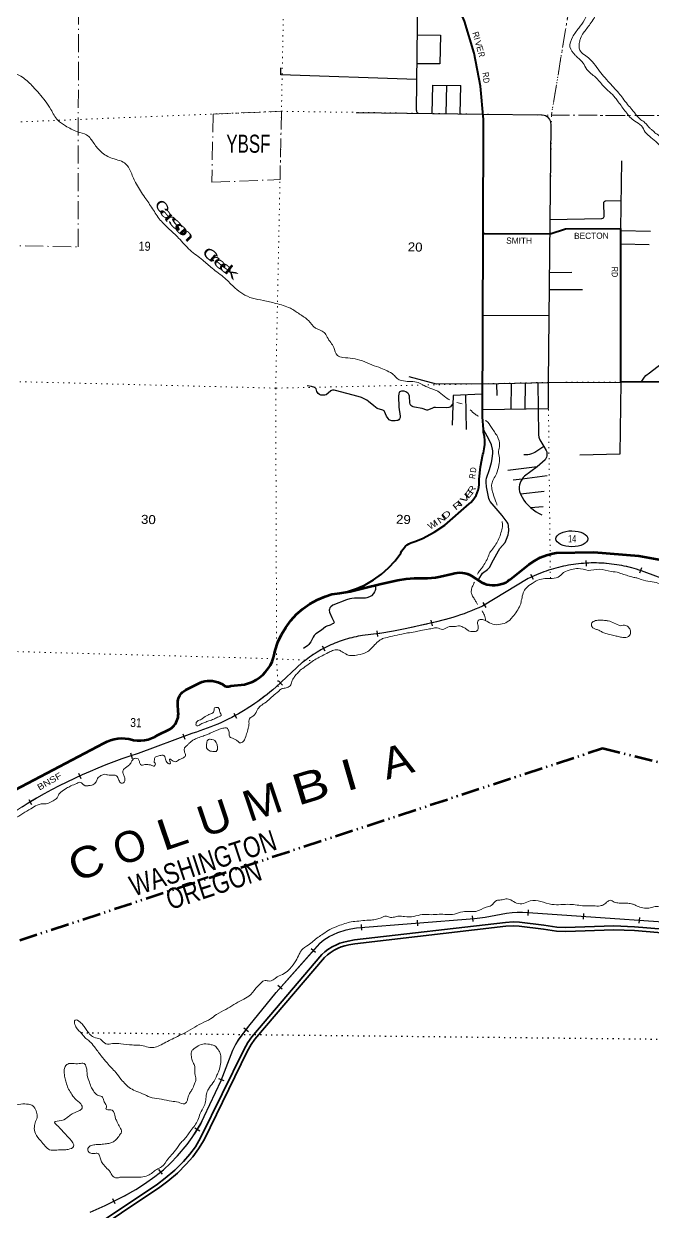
# Model space of a CAD drawing. Header units: feet. Extents: x -256679 to 5, y -731788 to -547785.
# Drawn here: x -218432 to -206259, y -664317 to -641305 of the extents above; entities that cross this region are included whole.
import ezdxf
from ezdxf.enums import TextEntityAlignment as Align

# ---------------------------------------------------------------- set-up
doc = ezdxf.new("R2010")
doc.units = ezdxf.units.FT
doc.header["$LTSCALE"] = 70
for name, pattern in [('DASH_DOUBLE_DOT', [9.2, 5, -1.2, 0.3, -1.2, 0.3, -1.2]), ('DOT_DASHED', [7.7, 5, -1.2, 0.3, -1.2]), ('DOTTED', [1.5, 0.3, -1.2])]:
    doc.linetypes.add(name, pattern=pattern)
for name, color, linetype, lineweight in [('10', 7, 'DASH_DOUBLE_DOT', 70), ('17', 7, 'Continuous', 25), ('18', 7, 'Continuous', 35), ('23', 7, 'Continuous', 70), ('26', 7, 'Continuous', 40), ('29', 7, 'Continuous', 25), ('34', 7, 'Continuous', 25), ('39', 7, 'Continuous', 13), ('44', 7, 'DOT_DASHED', 13), ('6', 7, 'DOTTED', 25), ('7', 7, 'DOTTED', 13)]:
    doc.layers.add(name, color=color, linetype=linetype, lineweight=lineweight)
doc.layers.add('27', color=7, linetype='Continuous')
doc.layers.add('41', color=7, linetype='Continuous')

msp = doc.modelspace()

# ---------------------------------------------------------------- linework, layer by layer
at = {"layer": '10'}
msp.add_lwpolyline([(-223936.63, -662299.07), (-221569.05, -660071.51), (-207224.35, -655345.29), (-191917.8, -659112.25)], dxfattribs=at)
at = {"layer": '17'}
msp.add_ellipse((-207813.96, -651286.27), major_axis=(-309.24, 1), ratio=0.500121, dxfattribs=at)
at = {"layer": '18'}
for points in [[(-218823.94, -665786.49), (-215841.76, -663791.07), (-215691.28, -663675.57), (-215506.02, -663522.53), (-215337.99, -663352.27), (-215215.2, -663212.17), (-215107.49, -663065.6), (-215006.24, -662895.33), (-214171.84, -661186.42), (-214090.7, -661043.88), (-214016.99, -660937.67), (-212659.59, -659344.27), (-212597.83, -659289.43), (-212541.82, -659246.32), (-212459.96, -659192.44), (-212375.95, -659151.49), (-212307.01, -659123.47), (-212233.77, -659099.76), (-212149.76, -659080.36), (-212027.87, -659060.14), (-209099.17, -658719.19), (-208952.9, -658709.64), (-208829.93, -658714.37), (-208357.43, -658773.21), (-208108.45, -658813.1), (-207936.11, -658817.41), (-207005.49, -658787.24), (-206600.5, -658804.48), (-204857.2, -658947.38)], [(-218783.88, -665849.93), (-215798.03, -663852.05), (-215644.55, -663734.25), (-215455.32, -663577.92), (-215283.05, -663403.37), (-215156.67, -663259.18), (-215044.89, -663107.07), (-214940.2, -662931.01), (-214105.49, -661221.46), (-214027.18, -661083.89), (-213957.49, -660983.48), (-212605.89, -659396.88), (-212550, -659347.26), (-212498.27, -659307.44), (-212422.76, -659257.74), (-212345.36, -659220.02), (-212281.31, -659193.98), (-212213.75, -659172.11), (-212135.17, -659153.96), (-212017.39, -659134.43), (-209092.39, -658793.91), (-208951.9, -658784.73), (-208836.02, -658789.19), (-208368, -658847.47), (-208115.35, -658887.95), (-207935.83, -658892.44), (-207005.87, -658862.29), (-206605.16, -658879.35), (-204866.6, -659021.86)]]:
    msp.add_lwpolyline(points, dxfattribs=at)
at = {"layer": '23'}
msp.add_line((-212463.49, -652359.42), (-212312.24, -652338.11), dxfattribs=at)
for points in [[(-211854.78, -652244.28), (-211511.55, -652156.32), (-211184.85, -652087.56), (-211027.43, -652060.32), (-210868.02, -652049.68), (-210768.92, -652051.49), (-210613.56, -652050.32), (-210459.18, -652032.92), (-210360.95, -652013.18), (-210131.02, -651963.68), (-210083.25, -651951.06), (-210034.41, -651943.51), (-209985.06, -651941.11), (-209935.73, -651943.88), (-209886.95, -651951.78), (-209839.27, -651964.75), (-209793.21, -651982.63), (-209757.33, -652000.63), (-209562.74, -652130.71), (-209513.71, -652152.38), (-209462.68, -652168.82), (-209410.22, -652179.82), (-209356.89, -652185.29), (-209303.28, -652185.15), (-209249.99, -652179.41), (-209197.58, -652168.12), (-209146.64, -652151.42), (-209097.72, -652129.49), (-209051.37, -652102.57), (-209008.08, -652070.94), (-209006.18, -652069.39), (-208648.6, -651782.03), (-208541.39, -651710.45), (-208427.28, -651650.47), (-208307.53, -651602.75), (-208183.45, -651567.8), (-208116.81, -651554.67), (-207393.04, -651545.62), (-206519.33, -651617.18), (-206020.53, -651705.7)], [(-214531.17, -654138.74), (-214516.86, -654143.45), (-214502.14, -654146.65), (-214487.16, -654148.29), (-214472.1, -654148.35), (-214457.11, -654146.84), (-214442.36, -654143.77), (-214428.01, -654139.18), (-214421.79, -654136.65), (-214154.34, -654106.3), (-214077.29, -654084.5), (-214002.94, -654054.77), (-213932.11, -654017.42), (-213865.57, -653972.88), (-213804.05, -653921.63), (-213748.22, -653864.23), (-213698.7, -653801.3), (-213656.03, -653733.55), (-213620.67, -653661.7), (-213593.02, -653586.56), (-213573.38, -653508.93), (-213563.75, -653447.19), (-213510.84, -653291.69), (-213441.97, -653142.57), (-213357.89, -653001.47), (-213259.52, -652869.93), (-213147.94, -652749.39), (-213024.37, -652641.18), (-212890.17, -652546.48), (-212746.8, -652466.32), (-212595.84, -652401.59), (-212463.49, -652359.42)], [(-212312.24, -652338.11), (-212109.29, -652309.51), (-211854.78, -652244.28)], [(-218970.12, -656344.27), (-216881.53, -655247.11), (-216818.15, -655213.67), (-216751.62, -655187.03), (-216682.66, -655167.5), (-216612.05, -655155.28), (-216540.54, -655150.52), (-216468.93, -655153.25), (-216398, -655163.45), (-216328.52, -655181.01), (-216308.59, -655187.51), (-216237.57, -655195.17), (-216166.13, -655195.36), (-216095.07, -655188.09), (-216025.15, -655173.42), (-215957.16, -655151.53), (-215891.82, -655122.65), (-215838.83, -655092.8), (-215602.83, -654973.24), (-215573.26, -654953.26), (-215545.94, -654930.31), (-215521.18, -654904.62), (-215499.23, -654876.49), (-215480.34, -654846.22), (-215464.72, -654814.13), (-215452.54, -654780.59), (-215443.93, -654745.97), (-215438.99, -654710.63), (-215437.77, -654674.97), (-215440.28, -654639.37), (-215440.61, -654636.81), (-215448.19, -654486.08), (-215449.37, -654458.04), (-215447.61, -654430.04), (-215442.93, -654402.37), (-215435.38, -654375.35), (-215425.06, -654349.26), (-215412.06, -654324.39), (-215396.53, -654301.02), (-215378.65, -654279.4), (-215358.6, -654259.77), (-215336.61, -654242.34), (-215312.92, -654227.3), (-215289.92, -654215.76), (-215021.23, -654075.07), (-214973.71, -654057.65), (-214924.63, -654045.3), (-214874.52, -654038.15), (-214823.95, -654036.27), (-214773.45, -654039.69), (-214723.59, -654048.37), (-214674.91, -654062.22), (-214627.94, -654081.07), (-214583.2, -654104.73), (-214581.22, -654105.93), (-214570.07, -654116.06), (-214557.92, -654124.96), (-214544.91, -654132.55), (-214531.17, -654138.74)]]:
    msp.add_lwpolyline(points, dxfattribs=at)
at = {"layer": '26'}
for points in [[(-209535.69, -645375.04), (-209527.87, -643187.62), (-209528.63, -643163.43), (-209584.32, -642516.16), (-209707.37, -641878.27), (-209896.42, -641256.72), (-210149.4, -640658.35), (-210463.54, -640089.69), (-210622.8, -639882.34), (-210802.86, -639692.78), (-210959.29, -639555.81)], [(-212312.24, -652338.11), (-212163.62, -652306.95), (-211986.58, -652249.98), (-211816.48, -652174.82), (-211655.16, -652082.28), (-211504.39, -651973.39), (-211365.84, -651849.34), (-211241.01, -651711.49), (-211131.27, -651561.34), (-211113.6, -651526.33), (-211091.57, -651491.99), (-211066.08, -651460.13), (-211037.4, -651431.12), (-211005.84, -651405.27), (-210971.75, -651382.85), (-210935.51, -651364.12), (-210897.51, -651349.28), (-210858.16, -651338.5), (-210710.65, -651277.23), (-210485.39, -651160.25), (-210273.59, -651020.37), (-209804.52, -650608.58), (-209771.9, -650579.58), (-209734.02, -650538.97), (-209700.59, -650494.62), (-209671.98, -650447.01), (-209648.5, -650396.68), (-209630.41, -650344.17), (-209617.91, -650290.05), (-209611.13, -650234.93), (-209609.41, -650132.21), (-209587.23, -649889.79), (-209539.83, -649651.03), (-209529.99, -649618.75), (-209512.46, -649540.87), (-209503.16, -649461.59), (-209502.2, -649381.77), (-209509.59, -649302.28), (-209525.25, -649224.01), (-209526.6, -649167.03), (-209548.37, -648920.32), (-209535.69, -645375.04)], [(-204672.19, -648244.57), (-206870.31, -648249.68), (-206867.76, -645277.74), (-207940.31, -645288.69), (-208233.62, -645380.5), (-209499.14, -645375.19), (-209535.69, -645375.04)], [(-211816.48, -652174.82), (-211839.01, -652193.21), (-211853.2, -652211.77), (-211857.56, -652228.14), (-211854.78, -652244.28)]]:
    msp.add_lwpolyline(points, dxfattribs=at)
at = {"layer": '29'}
for p, q in [((-210825.75, -642984.61), (-210787.9, -639707.53)), ((-210249.1, -643048.11), (-210236.74, -642497.31)), ((-209980.72, -643051.94), (-209968.36, -642501.06)), ((-206867.76, -645277.74), (-206845.05, -643961.97)), ((-208241.91, -645101.4), (-207234.72, -645080.44)), ((-206867.79, -645310.91), (-206290.05, -645322.36)), ((-206868.01, -645568.93), (-206318.71, -645579.82)), ((-208253.52, -646123.6), (-207814.45, -646119.14)), ((-208256.75, -646456.74), (-207609.81, -646452.19)), ((-209541.34, -646955.49), (-208261.55, -646951.99)), ((-209277.05, -648282.03), (-209271.63, -648507.93)), ((-208994.23, -648274.2), (-208997.16, -648781.83)), ((-208723.36, -648261.44), (-208724.86, -648771.37)), ((-208477.33, -648260.72), (-208460.96, -649271.97)), ((-209875.37, -648497.29), (-209864.25, -649165.99)), ((-209545.79, -648782.95), (-208273.09, -648762.75)), ((-208488.67, -649890.29), (-209056.02, -649964.1)), ((-208354.49, -650369.8), (-208808.95, -650421.65)), ((-208614.18, -650681.32), (-208373.02, -650657.53))]:
    msp.add_line(p, q, dxfattribs=at)
for points in [[(-210811.66, -641520.37), (-210363.22, -641523.55), (-210370.05, -642083.27), (-210814.24, -642084.66)], [(-210824.93, -642383.32), (-213455.79, -642294.78), (-213455.31, -642160.14)], [(-210519.62, -643044.24), (-210507.26, -642493.42), (-209968.36, -642501.06)], [(-211993.18, -643023.2), (-209535.43, -643058.3), (-208389.06, -643069.8)], [(-210825.75, -642984.61), (-210823.13, -643006.47), (-210817.74, -643018.62), (-210804.25, -643029.42), (-210790.76, -643040.21)], [(-208389.06, -643069.8), (-208352.2, -643073.96), (-208325.22, -643083.41), (-208295.54, -643105), (-208265.85, -643132), (-208246.97, -643159), (-208232.13, -643196.79), (-208226.73, -643219.74), (-208225.73, -643254.26)], [(-208225.73, -643254.26), (-208274.17, -648255), (-208273.09, -648762.75)], [(-207234.72, -645080.44), (-207217.25, -645075.74), (-207206.12, -645067.65), (-207196.34, -645055.5), (-207191.28, -645040.65), (-207196.67, -644774.74), (-207193.64, -644764.61), (-207190.26, -644758.53), (-207175.09, -644742.34), (-207165.98, -644736.94), (-207156.2, -644734.24), (-206858.31, -644730.05)], [(-206472.32, -648251.21), (-206410.7, -648156.06), (-206381.02, -648123.66), (-206313.56, -648066.97), (-205096.63, -647130.18), (-205018.38, -647076.18), (-204923.94, -647024.89), (-204759.34, -646938.5), (-204538.08, -646800.82)], [(-209545.62, -648282.25), (-210440.62, -648292.37), (-210964.58, -648146.67)], [(-210117.22, -648660.29), (-210164.42, -648725.69), (-210177.24, -648735.14), (-210198.83, -648741.89), (-210237.28, -648747.29), (-210455.84, -648739.19), (-210486.19, -648741.89), (-210515.2, -648752.69), (-210593.45, -648787.79), (-210608.97, -648791.83), (-210626.5, -648791.83), (-210644.72, -648787.79), (-210695.31, -648766.19), (-210714.87, -648760.79), (-210863.28, -648736.49), (-210890.94, -648729.74), (-210914.55, -648717.59), (-210934.11, -648701.4), (-210946.93, -648677.1), (-210951.65, -648650.1), (-210957.72, -648523.22), (-210966.15, -648501.63), (-210979.64, -648479.36), (-210993.13, -648465.18), (-211009.99, -648450.33), (-211033.27, -648436.83), (-211064.63, -648426.71), (-211090.94, -648424.69), (-211116.92, -648426.03), (-211136.81, -648431.44), (-211148.96, -648436.84), (-211157.72, -648444.26), (-211162.79, -648453.03), (-211169.87, -648476.66), (-211170.88, -648520.52), (-211165.49, -648733.79), (-211138.5, -648906.57), (-211139.18, -648922.78), (-211141.88, -648936.28), (-211151.99, -648960.56), (-211166.84, -648978.12), (-211187.07, -648990.26), (-211205.29, -648995.67), (-211237.67, -648999.72), (-211286.91, -649001.06), (-211305.8, -649000.4), (-211324.69, -648996.35), (-211342.23, -648989.6), (-211357.06, -648979.46), (-211376.63, -648957.2), (-211402.93, -648911.97), (-211446.11, -648817.48), (-211452.52, -648808.72), (-211464.67, -648799.27), (-211480.18, -648790.5), (-211497.37, -648785.09), (-211569.9, -648766.87), (-211589.12, -648758.09), (-211653.88, -648712.19), (-211753.71, -648625.81), (-211789.13, -648600.17), (-211840.06, -648571.81), (-211891.67, -648548.87), (-211956.08, -648525.92), (-212392.87, -648411.19), (-212422.89, -648407.13), (-212454.93, -648405.79), (-212469.78, -648409.84), (-212482.25, -648417.93), (-212536.21, -648463.83), (-212573.99, -648493.52), (-212600.64, -648502.98), (-212638.75, -648504.32), (-212676.2, -648500.28), (-212700.81, -648490.82), (-212730.16, -648470.59), (-212741.28, -648453.03), (-212756.47, -648430.09), (-212770.96, -648380.14), (-212779.4, -648363.95), (-212792.55, -648353.14), (-212860.35, -648335.6), (-212941.3, -648320.75)], [(-209545.62, -648282.25), (-208274.17, -648255), (-206870.31, -648249.68)], [(-206870.31, -648249.68), (-206884.22, -649647.97), (-207662.35, -649665.48)], [(-209555.31, -648485.02), (-210115.39, -648506.49), (-210132.39, -649083.95)], [(-209629.84, -652084.79), (-209568.85, -651982.59), (-209546.58, -651954.26), (-209449.45, -651878.67), (-209428.54, -651862.46), (-209404.26, -651832.77), (-209363.11, -651754.49), (-209238.99, -651516.93), (-209209.31, -651472.37), (-209109.48, -651354.96), (-209079.8, -651295.55), (-209051.47, -651209.17), (-209042.03, -651168.67), (-209039.32, -651122.8), (-209045.4, -651031), (-209052.14, -650997.26), (-209066.31, -650966.22), (-209168.84, -650831.24), (-209319.93, -650653.07), (-209396.84, -650559.92), (-209411.68, -650535.63), (-209422.47, -650501.9), (-209471.03, -650280.53), (-209478.46, -650188.72), (-209477.11, -650148.23), (-209471.03, -650113.16), (-209411.67, -649940.39), (-209372.56, -649809.43), (-209357.71, -649735.22), (-209347.6, -649628.56), (-209347.6, -649582.67), (-209352.31, -649546.26), (-209374.58, -649463.89), (-209417.07, -649368.08), (-209526.59, -649167.17)], [(-208460.96, -649271.97), (-208457.39, -649315.57), (-208450.65, -649335.82), (-208434.46, -649366.86), (-208361.91, -649495.47)], [(-208361.91, -649495.47), (-208531.6, -649612.54), (-208565.32, -649628.73), (-208597.7, -649642.23), (-208635.48, -649654.38), (-208667.86, -649658.43), (-208744.76, -649658.43)], [(-208361.91, -649495.47), (-208313.03, -649573.39), (-208302.24, -649601.74), (-208299.54, -649636.83), (-208299.54, -649675.98), (-208306.29, -649702.97), (-208317.08, -649729.97), (-208334.62, -649755.62), (-208383.19, -649800.16), (-208488.67, -649890.29)], [(-208295.33, -650062.48), (-208780.51, -650129.54), (-208951.86, -650152.48)], [(-208488.67, -649890.29), (-208731.94, -650074.19), (-208757.58, -650097.14), (-208780.51, -650129.54)], [(-208780.51, -650129.54), (-208806.82, -650170.03), (-208817.61, -650198.38), (-208828.4, -650238.87), (-208833.8, -650280.72), (-208836.5, -650333.36), (-208831.1, -650368.46), (-208808.95, -650421.65)], [(-208808.95, -650421.65), (-208746.11, -650534.49), (-208713.73, -650581.73), (-208674.6, -650623.58), (-208614.18, -650681.32)], [(-208614.18, -650681.32), (-208504.61, -650762.61), (-208462.78, -650786.91), (-208396.68, -650819.31)], [(-211620.99, -652187.39), (-211622.17, -652267.42), (-211625.54, -652289.01), (-211637.68, -652311.96), (-211659.95, -652348.41), (-211698.39, -652388.9), (-211710.53, -652399.69), (-211738.19, -652413.19), (-211786.08, -652430.74), (-211810.37, -652436.14), (-211840.73, -652437.49), (-212024.87, -652437.49), (-212078.16, -652440.19), (-212116.61, -652448.29), (-212178, -652467.19), (-212442.42, -652572.47), (-212482.89, -652602.16), (-212501.78, -652623.76), (-212509.87, -652646.71), (-212513.92, -652666.95), (-212507.17, -652707.45), (-212464, -652812.73), (-212426.23, -652885.62), (-212422.18, -652899.11), (-212424.88, -652912.61), (-212435.67, -652924.76), (-212450.51, -652934.21), (-212496.38, -652958.5), (-212559.79, -652980.1), (-212588.12, -652993.6), (-212666.37, -653058.39), (-212774.29, -653125.88), (-212788.45, -653138.02), (-212806.67, -653158.27), (-212828.26, -653190.66), (-212871.43, -653282.45), (-212895.03, -653314.84), (-212909.87, -653333.74), (-212928.09, -653352.64), (-213011.73, -653409.33)]]:
    msp.add_lwpolyline(points, dxfattribs=at)
at = {"layer": '34'}
for p, q in [((-207546.79, -651703.81), (-207539.66, -651814.19)), ((-206469.15, -651845.96), (-206504.37, -651950.81)), ((-208614.03, -651970.48), (-208566.17, -652070.2)), ((-209539.75, -652521.2), (-209482.78, -652616)), ((-210549.49, -652861.84), (-210524.27, -652969.54)), ((-211594.12, -653071.94), (-211581.55, -653181.83)), ((-212653.06, -653362.18), (-212601.34, -653459.95)), ((-213498.11, -654038.45), (-213422.98, -654119.63)), ((-214365.76, -654661.93), (-214314.15, -654759.76)), ((-215350.53, -655063.44), (-215311.58, -655166.96)), ((-216367.28, -655435.46), (-216333.86, -655540.9)), ((-217370.96, -655830.41), (-217324.5, -655930.79)), ((-218336.61, -656338.14), (-218279.81, -656433.05)), ((-208662.33, -658583.25), (-208654.73, -658472.9)), ((-207592.48, -658654.3), (-207584.88, -658543.95)), ((-211881.41, -658870.54), (-211890.19, -658760.28)), ((-210798.84, -658786.98), (-210807.62, -658676.72)), ((-209730.22, -658699.3), (-209738.99, -658589.04)), ((-206509.43, -658731.49), (-206501.83, -658621.14)), ((-212779.51, -659304.37), (-212862.09, -659230.78)), ((-213426.26, -660014.11), (-213508.84, -659940.52)), ((-214081.98, -660837.97), (-214170.14, -660771.17)), ((-214552.08, -661791.15), (-214655.4, -661751.66)), ((-215024, -662764.37), (-215118.21, -662706.42)), ((-215745.72, -663594.91), (-215813.18, -663507.25)), ((-216658.69, -664172.21), (-216707.76, -664073.07))]:
    msp.add_line(p, q, dxfattribs=at)
at = {"layer": '34', "lineweight": 13}
for p, q in [((-205805.49, -652149.66), (-206467.7, -651905.64)), ((-208662.69, -652056.54), (-209548.17, -652588.67)), ((-211547.96, -653120.51), (-211869.71, -653157.31)), ((-213037.65, -653685.24), (-213550.66, -654159.97)), ((-215178.37, -655055.82), (-216218.03, -655447.01))]:
    msp.add_line(p, q, dxfattribs=at)
at = {"layer": '34'}
for points in [[(-207094.89, -651768.79), (-207143.96, -651764.28), (-207193.33, -651760.57), (-207242.6, -651757.48), (-207292.24, -651755.47), (-207341.52, -651754.17), (-207391.17, -651753.95), (-207440.47, -651754.45), (-207490.05, -651755.75), (-207539.36, -651758.05), (-207588.68, -651761.23), (-207637.92, -651765.05), (-207687.26, -651770.02), (-207736.51, -651775.63), (-207785.51, -651782.23), (-207834.41, -651789.46), (-207883.14, -651797.93), (-207931.8, -651807.05), (-207980.1, -651816.88), (-208028.4, -651827.6), (-208076.45, -651839.31), (-208124.5, -651851.92), (-208172.12, -651864.98), (-208219.55, -651879.3), (-208266.64, -651894.34), (-208313.64, -651910), (-208360.02, -651926.47), (-208406.5, -651944.12), (-208452.54, -651962.21), (-208498.05, -651981.38), (-208543.38, -652000.91), (-208588.54, -652021.71), (-208632.99, -652043.04), (-208662.16, -652057.51), (-209547.65, -652589.64), (-209617.38, -652621.83), (-209687.42, -652652.22), (-209758.01, -652681.42), (-209829.36, -652710.02), (-209901.06, -652736.83), (-209972.93, -652762.27), (-210045.57, -652787.11), (-210118.55, -652810.16), (-210191.69, -652831.84), (-210265.78, -652852.51), (-210339.65, -652871.63), (-210413.88, -652889.94), (-210488.88, -652906.67), (-210493.25, -652907.43), (-210752.66, -652968.16), (-211012.05, -653022.64), (-211272.51, -653072.66), (-211535.18, -653120.09), (-211547.83, -653121.6), (-211869.56, -653158.4), (-211912, -653165.55), (-211954.08, -653173.65), (-211996.04, -653182.47), (-212038.16, -653191.81), (-212079.88, -653202.09), (-212121.24, -653213.05), (-212162.76, -653224.55), (-212203.88, -653236.97), (-212244.63, -653250.08), (-212285.53, -653263.97), (-212325.8, -653278.5), (-212366, -653293.52), (-212406.04, -653309.51), (-212445.48, -653326.15), (-212484.8, -653343.51), (-212523.8, -653361.33), (-212562.63, -653380.12), (-212600.92, -653399.31), (-212639.03, -653419.48), (-212676.58, -653440.05), (-212714.02, -653461.35), (-212750.84, -653483.3), (-212787.3, -653505.94), (-212823.45, -653529.02), (-212859.19, -653553.04), (-212894.62, -653577.51), (-212929.43, -653602.62), (-212963.92, -653628.19), (-212997.78, -653654.63), (-213031.31, -653681.55), (-213036.93, -653686.07), (-213549.92, -654160.79), (-213605.98, -654209.73), (-213662.83, -654257.11), (-213720.53, -654303.53), (-213779.11, -654349.59), (-213838.5, -654394.11), (-213898.41, -654437.38), (-213959.2, -654480.3), (-214020.81, -654521.66), (-214082.93, -654561.78), (-214146.22, -654601.23), (-214209.71, -654639.16), (-214273.78, -654676.46), (-214338.96, -654712.48), (-214404.35, -654746.98)], [(-205805.86, -652150.7), (-206468.07, -651906.68), (-206515.08, -651890.89), (-206562.19, -651876.25), (-206609.58, -651862.43), (-206657.42, -651849.04), (-206705.37, -651836.83), (-206753.32, -651825.51), (-206801.72, -651814.63), (-206850.22, -651804.92), (-206898.73, -651796.1), (-206947.78, -651788), (-206996.57, -651780.88), (-207045.54, -651774.3), (-207094.89, -651768.79)], [(-214404.35, -654746.98), (-214470.59, -654780.51), (-214537.07, -654813.14), (-214604.67, -654844.49), (-214672.21, -654874.64), (-214740.87, -654903.52), (-214809.45, -654931.19), (-214878.88, -654957.91), (-214948.52, -654983.11), (-215018.67, -655007.07), (-215089.08, -655030.12), (-215160.28, -655051.6), (-215178.02, -655056.86), (-216217.67, -655448.05), (-216375.93, -655498.22), (-216532.1, -655551.72), (-216687.45, -655607.94), (-216843.14, -655666.26), (-216996.79, -655727.91), (-217148.7, -655791.99), (-217300.95, -655858.17), (-217451.16, -655927.69), (-217599.62, -655999.66), (-217748.16, -656074.61), (-217894.03, -656151.72), (-218039.33, -656230.65), (-218183.51, -656313.19), (-218325.04, -656397.89), (-218465.72, -656485.31)], [(-213545.31, -660077.77), (-212695.96, -659124.61), (-212616.96, -659059.17), (-212517.74, -658994.43), (-212349.6, -658916.79), (-212190.06, -658860.7), (-212095.18, -658843.45), (-211986.89, -658824.17), (-209704.84, -658642.51), (-209495.06, -658614.98), (-209079.69, -658538.85), (-208969.37, -658526.6), (-208876.67, -658520.13), (-208773.21, -658522.29), (-208661.4, -658525.97), (-204745.74, -658795.59)], [(-217147.19, -664335.12), (-216856.84, -664206.44), (-216481.42, -664020.63), (-216261.74, -663895.65), (-216093.77, -663787.91), (-215895.62, -663641.38), (-215727.64, -663512.1), (-215589.85, -663387.15), (-215456.33, -663240.64), (-215266.81, -663020.84), (-215172.07, -662887.27), (-215103.15, -662783.86), (-214999.79, -662615.81), (-214939.5, -662482.24), (-214607.77, -661783.94), (-214383.73, -661197.69), (-214332, -661094.14), (-214275.93, -660999.23), (-214073.39, -660731.9), (-213545.35, -660077.81)]]:
    msp.add_lwpolyline(points, dxfattribs=at)
at = {"layer": '34', "lineweight": 13}
for points in [[(-213544.49, -660078.5), (-212695.19, -659125.4), (-212616.31, -659060.06), (-212517.21, -658995.4), (-212349.19, -658917.81), (-212189.78, -658861.77), (-212094.99, -658844.53), (-211986.75, -658825.26), (-209704.72, -658643.6), (-209494.89, -658616.07), (-209079.53, -658539.94), (-208969.27, -658527.7), (-208876.64, -658521.23), (-208773.24, -658523.39), (-208661.46, -658527.07), (-204745.88, -658796.68)], [(-217146.78, -664336.14), (-216856.37, -664207.44), (-216480.9, -664021.6), (-216261.17, -663896.59), (-216093.15, -663788.82), (-215894.96, -663642.26), (-215726.93, -663512.94), (-215589.07, -663387.93), (-215455.51, -663241.37), (-215265.94, -663021.52), (-215171.16, -662887.89), (-215102.22, -662784.45), (-214998.82, -662616.33), (-214938.5, -662482.7), (-214606.76, -661784.37), (-214382.72, -661198.13), (-214331.03, -661094.67), (-214275.02, -660999.84), (-214072.52, -660732.58), (-213544.49, -660078.5)]]:
    msp.add_lwpolyline(points, dxfattribs=at)
for centre, radius, start, end in [((-207385.97, -654588.16), 2835.34, 71.1032, 116.7623), ((-211408.44, -648618.45), 4384.43, 282.04539, 295.10576), ((-214049.11, -638102.09), 15225.26, 279.4552, 283.50531), ((-211474.35, -655587.85), 2462.49, 99.23908, 129.40858), ((-216364.4, -650974.22), 4250.42, 286.20274, 311.45178), ((-213403.19, -664505.23), 9485.5, 107.26264, 123.32419)]:
    msp.add_arc(centre, radius, start, end, dxfattribs=at)
at = {"layer": '39'}
msp.add_line((-209491.47, -652841.17), (-209487.72, -652876.61), dxfattribs=at)
for points in [[(-203440.61, -646774.09), (-203582.01, -646607.43), (-203785.54, -646440.98), (-203976.76, -646264.84), (-204134.11, -646027.48), (-204272.38, -645822.79), (-204403.12, -645702.59), (-204611.6, -645499.87), (-204816.72, -645319.32), (-204892.28, -645230.83), (-205014.18, -645082.8), (-205056.63, -644959.15), (-205144.32, -644806.1), (-205252.26, -644592.25), (-205305.49, -644494.38), (-205440.35, -644309.85), (-205545.18, -644194.42), (-205602.18, -644088.41), (-205632.27, -644021.31), (-205651.29, -643986.65), (-205770.78, -643892.87), (-205853.35, -643838.29), (-205977.56, -643768.46), (-206106.83, -643666.37), (-206192.69, -643587.61), (-206313.89, -643483.75), (-206393.69, -643403.17), (-206470.24, -643280.54), (-206595.98, -643194.6), (-206771.06, -643014.93), (-206917.52, -642816.01), (-206975.35, -642738.07), (-207207.15, -642510.59), (-207356.5, -642341.69), (-207526.4, -642190.26), (-207596.95, -642067.8), (-207704.01, -641960.34), (-207754.66, -641910.7), (-207852.3, -641755.35), (-207802.57, -641564.15), (-207683.24, -641391.02), (-207572.33, -641231.7), (-207497.58, -641075.34), (-207415.99, -640891.09), (-207380.76, -640715.52), (-207444.18, -640555.14), (-207533.4, -640454.21), (-207681.21, -640301.42), (-207745.22, -640161.09), (-207758.29, -640060.37), (-207808.22, -639850.22), (-207783.23, -639682.38), (-207759.21, -639584.87)], [(-207699.19, -639585.2), (-207691.71, -639636.87), (-207667.68, -639705.8), (-207648.55, -639804.69), (-207652.32, -639864.78), (-207663.99, -639988.86), (-207643.86, -640121.89), (-207618.54, -640214.94), (-207568.31, -640278.61), (-207499.94, -640338.79), (-207427.32, -640391.08), (-207351.53, -640471.54), (-207317.61, -640544.77), (-207302.3, -640637.53), (-207278.7, -640788.72), (-207279.94, -640899.06), (-207319.77, -641026.33), (-207386.86, -641194.95), (-207460.37, -641309.21), (-207529.17, -641399.52), (-207589.78, -641484.05), (-207648.98, -641588.68), (-207667.24, -641664.41), (-207675.96, -641756.47), (-207650.23, -641835.48), (-207544.75, -641928.85), (-207448.88, -642007.89), (-207330.92, -642153.8), (-207228.63, -642287.22), (-207112.32, -642421.04), (-207007.49, -642536.46), (-206908.56, -642647.7), (-206829.41, -642750.34), (-206736.72, -642869.43), (-206655.39, -642966.11), (-206554.74, -643087.44), (-206476.83, -643163.95), (-206400.39, -643222.37), (-206307.28, -643327.42), (-206260.35, -643366.91), (-206188.08, -643431.22), (-206144.86, -643460.57), (-206050.27, -643515.5), (-205989.03, -643545.37), (-205921.18, -643623.6), (-205849.11, -643762.16)], [(-210188, -648590.48), (-210256.98, -648550.54), (-210388.07, -648442.38), (-210486.84, -648393.35), (-210641.38, -648332.67), (-210793.5, -648258.01), (-210927.19, -648238.07), (-211035.26, -648232.92), (-211198.05, -648180.02), (-211272.01, -648105.63), (-211392.1, -648031.9), (-211512.77, -647978.22), (-211689.28, -647914.89), (-211873.44, -647839.3), (-212060.43, -647791.72), (-212250.19, -647770.15), (-212355.26, -647730.97), (-212426.92, -647578.38), (-212484.28, -647484.41), (-212553.35, -647380.05), (-212614.72, -647285.96), (-212778.62, -647202.93), (-212916.66, -647058.44), (-213089.27, -646931.01), (-213268.37, -646819.44), (-213548.17, -646725.02), (-213790.94, -646665.78), (-214004.2, -646625.47), (-214191.95, -646535.73), (-214339.06, -646427.1), (-214537.82, -646234.69), (-214782.7, -646042.95), (-214964.44, -645885.15), (-215209.31, -645693.41), (-215432.86, -645458.14), (-215631.68, -645267.73), (-215806.64, -645084.05), (-215956.4, -644860.96), (-216108.28, -644641.82), (-216266.92, -644380.34), (-216366.67, -644160.71), (-216452.83, -644023.75), (-216716.14, -643913.75), (-216934.93, -643788.99), (-217074.33, -643622.39), (-217213.84, -643459.8), (-217392.35, -643396.41), (-217623.5, -643283.33), (-217772.62, -643174.65), (-217904.83, -642968.12), (-218018.13, -642800.27), (-218252.51, -642524.55), (-218439.91, -642354.55), (-218879.49, -642173.2), (-219040.74, -642136.4), (-219233.74, -642088.65)], [(-209941.83, -648671.2), (-210043.25, -648643.04), (-210045.22, -648642.43)], [(-209625.01, -648909.52), (-209689.19, -648870.07), (-209783.28, -648786.55)], [(-209260.41, -650633.68), (-209282.7, -650583.62), (-209332.57, -650439.69), (-209365.02, -650316.33), (-209368.25, -650221.92), (-209333.55, -650132.63), (-209276.3, -650025.93), (-209231.35, -649860.67), (-209219.09, -649716.54), (-209235.33, -649587.64), (-209215.89, -649471.81), (-209259.05, -649304), (-209374.06, -649126.06), (-209472.64, -649002.79), (-209485.92, -648994.67)], [(-209641.84, -651971.51), (-209618.86, -651926.4), (-209564.79, -651859.74), (-209503.94, -651767.19), (-209446.69, -651660.49), (-209403.45, -651553.38), (-209338.83, -651468.97), (-209271.57, -651362.56), (-209218.32, -651255.75), (-209180.79, -651138.44), (-209159.4, -651024.67), (-209165.03, -650948.74)], [(-208784.43, -652456.24), (-208759.64, -652334.17), (-208702.74, -652239.5), (-208587.95, -652152.53), (-208504.31, -652102.79), (-208372.79, -652060.46), (-208242.28, -652052.21), (-208083.32, -652030.74), (-207976.47, -651941.54), (-207826.46, -651883.69), (-207695.48, -651859.41), (-207498.18, -651897.25), (-207289.16, -651877.24), (-207053.93, -651920.2), (-206902.28, -651942.67), (-206868.46, -651957.48)], [(-209642.65, -652559.7), (-209672.08, -652508.81), (-209706.41, -652449.62), (-209746.46, -652380.23), (-209764.24, -652303.45), (-209743.68, -652217.76), (-209703.62, -652125.44)], [(-206868.46, -651957.48), (-206758.34, -651992.41), (-206651.29, -652025.35), (-206579.92, -652041.82), (-206541.49, -652048.67)], [(-206541.49, -652048.67), (-206472.72, -652076.07), (-206297.39, -652111.27), (-206150.03, -652143.65), (-206031.24, -652193.26), (-205888.43, -652243.57), (-205767.63, -652293.24), (-205581.29, -652362.87), (-205466.21, -652402.34), (-205338.65, -652426.11), (-205197.36, -652460.32), (-205035.99, -652493.11), (-204906.42, -652516.95), (-204801.94, -652507.94)], [(-210370.06, -653027.83), (-210319.09, -653041.86), (-210219.55, -652996.59), (-210072.9, -652984.8), (-210012.48, -652974.52), (-209926.9, -652995.07), (-209869.78, -653028.83), (-209816.77, -653066.5), (-209725.07, -653083.21), (-209650.39, -653065.32), (-209631.71, -652975.55), (-209639.19, -652889.05), (-209612.15, -652855.72), (-209527.99, -652856.16), (-209444.95, -652894.69), (-209308.2, -652946.83), (-209163.55, -652934.98), (-209037.63, -652878.44), (-208985.97, -652825.76), (-208900.62, -652717.87), (-208831.06, -652601.5), (-208804.73, -652546.21)], [(-208804.73, -652546.21), (-208800.56, -652516.7), (-208795.07, -652483.76), (-208784.43, -652456.24)], [(-209491.47, -652841.17), (-209518.68, -652744.05), (-209554.88, -652683.85)], [(-210996.74, -653111.05), (-210851.01, -653087.62), (-210741.21, -653065.66), (-210601.22, -653038.21), (-210496.91, -653016.25), (-210455.74, -653008.02), (-210425.55, -653013.51), (-210370.06, -653027.83)], [(-206877.81, -652969.34), (-206769.44, -652964.46), (-206716.38, -653000.12), (-206680.34, -653069.4), (-206688.47, -653141.41), (-206768.28, -653197.28), (-206830.41, -653197.48), (-206914.1, -653181), (-207001.62, -653158.39), (-207111.11, -653133.13), (-207198.57, -653108.51), (-207259.7, -653074.63), (-207327.01, -653046.58), (-207384.49, -653024.84), (-207425.66, -652993.54), (-207438.32, -652947.02), (-207427.3, -652913.23), (-207400.56, -652889.92), (-207311.57, -652862.41), (-207233.41, -652862.68), (-207181.47, -652868.2), (-207113.56, -652876.19), (-206996.54, -652917.72), (-206877.93, -652973.35)], [(-212316.96, -653443.37), (-212263.98, -653478.97), (-212230.41, -653496), (-212183.18, -653525.47), (-212167.39, -653533.95), (-212077.64, -653548.6), (-211959.02, -653536), (-211793.17, -653484.63), (-211709.06, -653418.85), (-211636.67, -653342.69), (-211541.9, -653255.14), (-211480.76, -653220.8), (-211428.17, -653204.26), (-211286.93, -653172.25), (-211109.42, -653133.26), (-210996.74, -653111.05)], [(-213130.7, -653895.78), (-213077.14, -653834.24), (-212978.33, -653762.87), (-212871.27, -653683.27), (-212766.97, -653611.9), (-212651.68, -653551.51), (-212533.65, -653491.13), (-212454.05, -653452.7), (-212401.89, -653438.97), (-212368.95, -653436.23), (-212330.52, -653441.72), (-212316.96, -653443.37)], [(-214068.41, -654863.34), (-214071.06, -654817.1), (-214059.69, -654771.28), (-213996.19, -654724.96), (-213946.66, -654676.24), (-213895.83, -654583.4), (-213823.44, -654507.24), (-213710.88, -654428.23), (-213605.86, -654332.96), (-213501.02, -654243.69), (-213439.41, -654193.31), (-213370.86, -654179.25), (-213291.82, -654149.44), (-213260.78, -654116.23), (-213232.21, -654030.77), (-213206.82, -653985.35), (-213187.91, -653955.8), (-213130.7, -653895.78)], [(-214700.91, -654552.21), (-214669.31, -654557.93), (-214641.44, -654595.52), (-214630.32, -654655.39), (-214606.42, -654692.5), (-214679.09, -654744.6), (-214751.89, -654780.54), (-214846.56, -654813.9), (-214926.84, -654844.89), (-214999.16, -654876.84), (-215061.54, -654909.94), (-215093.15, -654904.22), (-215095.38, -654871.66), (-215090.12, -654844.01), (-215034.76, -654801.99), (-214989.95, -654780.99), (-214939.29, -654744.49), (-214891.53, -654715.73), (-214844.25, -654690.98), (-214808.33, -654676.98), (-214767.49, -654655.5), (-214748.06, -654627.48), (-214745.62, -654589.4), (-214734.62, -654564.43), (-214685.46, -654558.06)], [(-214452.03, -655035.02), (-214446.48, -655111.22), (-214429.11, -655133.79), (-214387.47, -655149.05), (-214340.06, -655172.51), (-214285.05, -655210.23), (-214241.89, -655241.58), (-214182.99, -655215.2), (-214140.87, -655146.19), (-214107.65, -655038.79), (-214076.43, -654931.33), (-214068.41, -654863.34)], [(-214452.03, -655035.02), (-214467.44, -654996.71), (-214481.17, -654974.75), (-214494.89, -654955.54), (-214522.34, -654947.3), (-214555.28, -654952.79), (-214599.2, -654963.77), (-214684.29, -654993.97), (-214750.17, -655021.41), (-214843.5, -655062.59), (-214909.38, -655090.04), (-215010.94, -655125.72), (-215107.01, -655164.15), (-215142.7, -655180.62), (-215194.85, -655219.05), (-215225.04, -655243.75), (-215260.73, -655282.18), (-215294.53, -655308.78)], [(-217175.65, -656069.3), (-217174.31, -656069.39), (-217115.88, -656059.05), (-217042.32, -656011.02), (-217010.45, -655949.74), (-216991.31, -655912.16), (-216952.43, -655885.2), (-216885.29, -655851.03), (-216833.23, -655852.54), (-216807.43, -655861.32), (-216753.42, -655864.9), (-216687.28, -655864.82), (-216635.51, -655876.35), (-216620.03, -655894.87), (-216588.05, -655966.03), (-216545.59, -656021.45), (-216499.24, -656012.76), (-216473.79, -655965.34), (-216480.03, -655904.96), (-216508.12, -655837.92), (-216514.71, -655789.56), (-216470.89, -655730.63), (-216417.59, -655690.04), (-216359.81, -655633.53), (-216338.48, -655590), (-216270.87, -655539.79), (-216219.1, -655551.33), (-216190.6, -655604.33), (-216168.22, -655661.17), (-216132.53, -655674.25), (-216084, -655659.61), (-216031.93, -655661.12), (-215988, -655666.41), (-215974.04, -655668.82), (-215932.52, -655688.09), (-215904.49, -655688.91), (-215886.87, -655635.24), (-215906.25, -655612.6), (-215903.6, -655590.6), (-215902.71, -655560.53), (-215895.88, -655532.63), (-215836.68, -655496.22), (-215756.05, -655480.51), (-215716.12, -655485.68), (-215693.45, -655532.5), (-215661.77, -655613.69), (-215604.53, -655643.45), (-215590.21, -655633.83), (-215595.63, -655613.6), (-215601.05, -655593.38), (-215605.99, -655557.11), (-215574.19, -655566.07), (-215540.92, -655593.12), (-215493.15, -655604.54), (-215419.82, -655564.53), (-215369.11, -655543.93), (-215334.42, -655522.87), (-215305.74, -655501.63), (-215297.02, -655477.8), (-215315.33, -655419.07), (-215324.16, -655378.68), (-215308.49, -655322.95), (-215294.53, -655308.78)], [(-214733.49, -655193.17), (-214704.57, -655232.14), (-214684.31, -655292.93), (-214682.55, -655369.24), (-214707.7, -655406.64), (-214767.78, -655404.89), (-214821.73, -655399.31), (-214861.13, -655376.09), (-214889.98, -655335.12), (-214892.69, -655290.89), (-214887.32, -655244.89), (-214878.07, -655203.02), (-214851.22, -655175.7), (-214787.08, -655175.56), (-214733.49, -655193.17)], [(-218097.6, -656422.94), (-217997.3, -656419.84), (-217885.74, -656374.92), (-217804.05, -656323.11), (-217770.77, -656281.94), (-217759.87, -656252.16), (-217716.11, -656195.23), (-217603.67, -656120.24), (-217520.16, -656074.5), (-217404.48, -656025.69), (-217327.8, -656007.85), (-217298.41, -656030.78), (-217279.2, -656046.11)], [(-217174.31, -656069.39), (-217198.62, -656071.76), (-217231.62, -656073.4), (-217248.63, -656067.86), (-217268.51, -656055.77), (-217279.2, -656046.11)], [(-218755.49, -656855.44), (-218750.48, -656815.34), (-218613.01, -656706.96), (-218449.75, -656607.36), (-218292.72, -656515.6), (-218172.39, -656444.85), (-218097.6, -656422.94)], [(-213940.06, -659996.5), (-213842.88, -659894.97), (-213755.18, -659843.34), (-213679.44, -659857.58), (-213520.71, -659775.91), (-213390.55, -659711.46), (-213275.58, -659618.48), (-213162.72, -659461.22), (-213094.86, -659334.76), (-213056.75, -659265.63), (-212921.28, -659157.19), (-212824.81, -659079.73), (-212632.33, -658940.84), (-212503.63, -658858.29), (-212339.19, -658786.82), (-212211.62, -658742.36), (-212088.35, -658707.82), (-211943.64, -658693.97), (-211786.8, -658676.45), (-211674.43, -658671.69), (-211573.65, -658652.55), (-211486.54, -658620.97), (-211423.76, -658598.71), (-211350.2, -658618.91), (-211253.91, -658615.69), (-211165.21, -658598.2), (-211059.2, -658605.3), (-210876.8, -658604.58), (-210713.3, -658565.19), (-210539.08, -658570.25), (-210386.49, -658560.64), (-210240.31, -658564.89), (-210089.77, -658557.23), (-209930.1, -658511.7), (-209775.67, -658508.17), (-209673.43, -658507.13), (-209474.53, -658422.61), (-209379.47, -658393.26), (-209272.39, -658296.04), (-209189.88, -658284.39), (-209093.05, -658263.12), (-208999.47, -658283.91), (-208887.04, -658345.37), (-208750.99, -658353.34), (-208623.25, -658302.87), (-208204.33, -658369.24), (-207855.6, -658369.34), (-207575.85, -658397.54), (-207395.51, -658398.77), (-207267.24, -658398.49), (-207198.39, -658374.41), (-207122.41, -658312.4), (-207051.67, -658292.38), (-207016.22, -658313.48), (-206970.75, -658334.87), (-206874.81, -658343.68), (-206756.67, -658347.11), (-206660.79, -658357.93), (-206597.36, -658381.85), (-206502.36, -658422.74), (-206380.74, -658444.34), (-206270.08, -658429.49), (-206181.26, -658407.99), (-206054.11, -658445.81), (-205887.91, -658518.87), (-205617.23, -658582.93), (-205413.04, -658590.87), (-205209.61, -658624.88), (-204999.59, -658639.02), (-204847.53, -658647.45), (-204645.99, -658677.39), (-204498.69, -658711.78), (-204352.1, -658770.22), (-204236.14, -658779.61), (-204162.46, -658795.8), (-204039.25, -658831.49), (-203978.54, -658879.41), (-203844.14, -658943.52), (-203713.51, -658931.27), (-203575.58, -658943.31), (-203489, -658998), (-203419.93, -659102.35), (-203309.74, -659240.01), (-203164.87, -659356.6), (-203047.73, -659462.35), (-202874.41, -659565.72), (-202558.74, -659735.44), (-202384.83, -659818.76), (-202137.12, -659914.26), (-201891.18, -660001.68), (-201793.35, -660014.56), (-201694.76, -660001.37), (-201607.89, -660046.04), (-201510.95, -660088.99), (-201371.43, -660115.13), (-201166.6, -660169.24), (-200986.26, -660170.47)], [(-217450.16, -660672.89), (-217446.8, -660626.83), (-217438.38, -660613.03), (-217339.32, -660652.03), (-217273.24, -660722.18), (-217223.18, -660791.87), (-217155.7, -660882.13), (-217077.31, -660942.6), (-216948.27, -660984.49), (-216840.62, -661071.9), (-216712.23, -661067.61), (-216554.03, -661072.21), (-216330.23, -661094.77), (-216212.09, -661098.2), (-216086.46, -661119.92), (-215960.96, -661145.64), (-215862.25, -661128.44), (-215740.39, -661073.79), (-215494.19, -660948.5), (-215345.77, -660876.56), (-215162.48, -660777.54), (-214989.14, -660676.22), (-214814.16, -660586.99), (-214699.54, -660506.04), (-214520.2, -660404.9), (-214363.17, -660313.14), (-214206.27, -660225.39), (-214069.74, -660149.09), (-213940.06, -659996.5)], [(-216776.1, -662352.08), (-216722.22, -662359.67), (-216687.23, -662396.8), (-216652.67, -662516.21), (-216620.81, -662591.38), (-216573.53, -662687.08), (-216538.14, -662778.41), (-216563.53, -662823.83), (-216624.08, -662906.35), (-216679.74, -662958.91), (-216742.82, -662991.19), (-216829.51, -663008.74), (-216940.12, -663021.58), (-217030.41, -663024.97), (-217123.05, -663040.34), (-217165.87, -663065.18), (-217191.97, -663134.66), (-217133.49, -663190.54), (-217049.44, -663194.99), (-216985.48, -663200.87), (-216959.04, -663255.82), (-216933.49, -663340.84), (-216883.67, -663418.55), (-216800.1, -663507.27), (-216751.69, -663564.87), (-216719.3, -663622), (-216626.55, -663670.85), (-216572.07, -663658.39), (-216455.81, -663657.75), (-216301.5, -663658.23), (-216159.15, -663656.35), (-216029.87, -663621.98), (-215938.05, -663566.45), (-215856.06, -663504.62), (-215762.35, -663453.16), (-215637.66, -663302.27), (-215544.36, -663196.62), (-215442.23, -663063.13), (-215383.8, -662984.55), (-215321.78, -662920.13), (-215194.55, -662751.25), (-215121.57, -662655.04), (-215058.37, -662550.52), (-215014.6, -662425.37), (-214937.96, -662273.08), (-214906.68, -662163.62), (-214893.13, -662043.61), (-214854.31, -661950.42), (-214768.55, -661828.49), (-214690.03, -661680.27), (-214651.44, -661595.1), (-214619.57, -661465.59), (-214613.5, -661327.3), (-214634.87, -661236.37), (-214669.32, -661181.19), (-214731.45, -661113.16), (-214798.88, -661089.13), (-214936.7, -661073.08), (-214995.12, -661083.42), (-215109.27, -661148.33), (-215133.83, -661165.68), (-215177.24, -661210.57), (-215187.73, -661294.55), (-215170.48, -661389.37), (-215132.91, -661474.74), (-215115.25, -661555.53), (-215116.02, -661649.82), (-215097.18, -661758.73), (-215125.93, -661850.21), (-215171.23, -661959.26), (-215208.92, -662014.36), (-215230.19, -662055.88), (-215258.94, -662147.36), (-215282.56, -662200.85), (-215319.6, -662233.89), (-215436.92, -662202.38), (-215570.67, -662184.45), (-215761.9, -662144.77), (-215947.48, -662117.3), (-216092.01, -662056.91), (-216244.49, -661994.28), (-216363.04, -661936.65), (-216460.86, -661855.54), (-216542.3, -661762.87), (-216650.54, -661627.28), (-216734.05, -661536.55), (-216817.44, -661441.82), (-216933.57, -661301.98), (-216997.17, -661215.85), (-217062.78, -661129.66), (-217155.88, -661024.6), (-217226.44, -660970.38), (-217300.17, -660887.96), (-217356.41, -660824.12), (-217381.67, -660797.3), (-217431.67, -660725.61), (-217450.16, -660672.89)], [(-219053.89, -663000.25), (-219126.68, -662953.99), (-219195.41, -662905.83), (-219242.4, -662868.34), (-219295.7, -662840.71), (-219418.2, -662849.18), (-219543.95, -662899.71), (-219665.87, -662956.37), (-219775.89, -663017.39), (-219956.35, -663088.39), (-220124.5, -663149.73), (-220258.67, -663214.06), (-220372.82, -663278.97), (-220622.83, -663329.89), (-220824.97, -663388.23), (-221046.48, -663492.16), (-221192.78, -663560.15), (-221340.56, -663610.04), (-221372.07, -663591.06), (-221298.38, -663539.02), (-221271.58, -663513.71), (-221249.73, -663452.14), (-221240.12, -663398.23), (-221228.1, -663330.35), (-221202.13, -663264.89), (-221074.38, -663214.42), (-220939.39, -663190.25), (-220850.87, -663247.01), (-220811.24, -663262.21), (-220772.54, -663241.26), (-220718.59, -663178.61), (-220624.47, -663113.12), (-220513.04, -663140.44), (-220416.33, -663123.18), (-220338.93, -663013.05), (-220225.67, -662978.22), (-220071.78, -662992.73), (-219928.01, -662942.73), (-219749.02, -662853.61), (-219621.1, -662797.13), (-219453.12, -662741.81), (-219321.43, -662693.47), (-219212.52, -662602.31), (-219166.76, -662545.45), (-219029.4, -662441.08), (-218907.13, -662372.39), (-218801.7, -662331.31), (-218645.74, -662275.64), (-218488.37, -662240.08), (-218338.19, -662244.45), (-218256.86, -662272.9), (-218193.61, -662371.06), (-218170.53, -662472.07), (-218201.75, -662579.53), (-218226.73, -662679.14), (-218204.54, -662810.22), (-218102.48, -662951.66), (-218015.32, -663054.53), (-217931.22, -663125.21), (-217793.11, -663131.23), (-217656.71, -663127.17), (-217574.26, -663117.52), (-217466.47, -663064.47), (-217540.26, -662915.83), (-217643.2, -662804.47), (-217783.13, -662655.92), (-217833.42, -662594.25), (-217698.01, -662556.05), (-217563.49, -662479.69), (-217493.93, -662431.54), (-217398.4, -662386.16), (-217331.26, -662351.99), (-217302.28, -662320.72), (-217323.89, -662237.82), (-217443.02, -662132.01), (-217516.16, -662029.55), (-217575.29, -661927.49), (-217608.32, -661824.18), (-217635.41, -661723.06), (-217650.18, -661612.26), (-217637.69, -661528.34), (-217579.67, -661463.8), (-217487.2, -661454.45), (-217356.93, -661454.22), (-217264.7, -661452.89), (-217220.71, -661524.41), (-217201.16, -661677.49), (-217161.18, -661817.12), (-217118.2, -661922.72), (-217066.55, -662006.5), (-217004.13, -662064.5), (-216922.79, -662092.95), (-216879.1, -662174.5), (-216843.24, -662249.79), (-216828.81, -662304.39), (-216841.54, -662328.1), (-216776.1, -662352.08)]]:
    msp.add_spline(points, degree=3, dxfattribs=at)
at = {"layer": '44'}
for p, q in [((-214761.93, -643055.01), (-214789.51, -644377.21)), ((-214789.51, -644377.21), (-213468.11, -644323.8))]:
    msp.add_line(p, q, dxfattribs=at)
for points in [[(-223759.77, -644262.58), (-220018.19, -644289.61), (-220021.17, -645580.48), (-217381.28, -645629.16), (-217368.02, -639489.2)], [(-207712.93, -639585.07), (-207765.17, -640040.68), (-207763.08, -640359.24), (-208211.89, -643077.38), (-202732.94, -643092.21), (-202740.89, -639628.97)], [(-214761.93, -643055.01), (-213440.53, -643001.6), (-213468.11, -644323.8)]]:
    msp.add_lwpolyline(points, dxfattribs=at)
at = {"layer": '6'}
msp.add_lwpolyline([(-191934.66, -661155.38), (-193460.54, -661129.66), (-217308.79, -660861.43)], dxfattribs=at)
at = {"layer": '7'}
for points in [[(-213372.98, -639533.76), (-213440.53, -643001.6), (-213552.42, -648366.42), (-213534.49, -653610.59), (-213498.74, -654241.75)], [(-208231.77, -652051.28), (-208274.17, -648255), (-208211.89, -643077.38), (-207763.08, -640359.24), (-207765.07, -640029.59)], [(-218695.7, -643214.03), (-213440.53, -643001.6), (-208211.89, -643077.38), (-206714.53, -643081.43)], [(-206559.37, -643081.86), (-202732.94, -643092.21), (-200289.53, -643080.98), (-197572.5, -643170.01), (-192248.93, -643356.92), (-191787.75, -643354.86)], [(-202869.98, -648232.95), (-208274.17, -648255), (-213552.42, -648366.42), (-218707.31, -648236.6), (-223800.61, -648174.88)], [(-221105.93, -653459.38), (-218763.12, -653466.59), (-213534.49, -653610.59), (-212824.07, -653648.63)]]:
    msp.add_lwpolyline(points, dxfattribs=at)

# ---------------------------------------------------------------- texts
at = {"layer": '10', "width": 0.8}
for s, p in [('WASHINGTON', (-216300.03, -658219.68)), ('OREGON', (-215594.2, -658481.41))]:
    msp.add_text(s, height=400, rotation=18.236, dxfattribs=at).set_placement(p)
at = {"layer": '17', "width": 0.6}
msp.add_text('14', height=140, dxfattribs=at).set_placement((-207811.05, -651354.58), align=Align.CENTER)
at = {"layer": '27'}
for s, rotation, p in [('R', 288.423, (-209746.44, -641480.34)), ('I', 285.414, (-209713.12, -641586.09)), ('E', 284.69, (-209666.92, -641755.68)), ('SMITH', 359.76, (-209087.88, -645566.92)), ('BECTON', 0.585, (-207771.63, -645476.98))]:
    msp.add_text(s, height=120, rotation=rotation, dxfattribs=at).set_placement(p)
for s, rotation, width, p in [('V', 285.414, 1.05, (-209696.91, -641652.56)), ('R', 282.654, 0.85, (-209635.24, -641863.19)), ('R', 279.401, 0.8, (-209549.46, -642254.51)), ('D', 279.18, 0.8, (-209539.07, -642363.46)), ('RD', 269.951, 0.8, (-207043.37, -646015.22)), ('R', 80.66, 0.8, (-209691.05, -650130.94)), ('D', 83.219, 0.75, (-209674.49, -650010.36)), ('R', 56.231, 1.35, (-209750.85, -650428.85)), ('V', 43.094, 1.8, (-209914.67, -650608.24)), ('E', 50.038, 1.65, (-209822.82, -650520.68)), ('D', 39.295, 1.5, (-210275.82, -650920.11)), ('R', 38.92, 1.5, (-210066.07, -650740.5)), ('I', 40.541, 1.7, (-209973.11, -650664.58)), ('W', 30.852, 1.05, (-210560.27, -651110.72)), ('I', 33.454, 1.45, (-210445.52, -651041.32)), ('N', 35.134, 1.35, (-210372.7, -650997.61))]:
    msp.add_text(s, height=120, rotation=rotation, dxfattribs=dict(at, width=width)).set_placement(p)
at = {"layer": '34', "width": 1.2}
msp.add_text('BNSF', height=120, rotation=29.79, dxfattribs=at).set_placement((-218127.13, -656165.69))
at = {"layer": '41'}
for s, height, rotation, width, p in [('C', 200, 303.685, 1.4, (-215909.4, -644794.13)), ('a', 200, 306.672, 1.8, (-215819.74, -644934.93)), ('r', 200, 314.173, 2.25, (-215728.14, -645062.58)), ('s', 200, 316.217, 2.3, (-215652.95, -645141.06)), ('o', 200, 316.045, 2, (-215547.81, -645247.75)), ('n', 200, 313.145, 2.05, (-215451.31, -645335.03)), ('C', 200, 322.111, 1.55, (-214993.79, -645768.11)), ('r', 200, 319.587, 2.05, (-214867.73, -645865.37)), ('e', 200, 319.581, 1.85, (-214786.38, -645937.15)), ('e', 200, 321.885, 1.75, (-214677.41, -646027.51)), ('k', 200, 321.161, 2, (-214570.38, -646110.5)), ('A', 600, 16.033, 1.1, (-211402.9, -655958.48)), ('I', 600, 16.033, 1.3, (-212186.92, -656183.77)), ('B', 600, 16.895, 1.3, (-213122.73, -656461.71)), ('M', 600, 18.695, 1.1, (-214065.5, -656780.74)), ('U', 600, 18.695, 1.1, (-214945.6, -657078.56)), ('L', 600, 18.695, 1.25, (-215727.26, -657343.07)), ('C', 600, 21.532, 1.15, (-217422.91, -657950.24))]:
    msp.add_text(s, height=height, rotation=rotation, dxfattribs=dict(at, width=width)).set_placement(p)
msp.add_text('O', height=600, rotation=18.695, dxfattribs=at).set_placement((-216580.52, -657631.81))
at = {"layer": '44', "width": 0.7}
msp.add_text('YBSF', height=350, rotation=359.708, dxfattribs=at).set_placement((-214510.32, -643802.39))
at = {"layer": '7'}
for s, width, p in [('19', 0.9, (-216210.85, -645699.14)), ('20', 1.1, (-210996.47, -645714.43)), ('30', 1.1, (-216163.3, -650995.3)), ('29', 1.1, (-211224.17, -650993.53)), ('31', 0.85, (-216371.69, -654932.14))]:
    msp.add_text(s, height=175, rotation=358.334, dxfattribs=dict(at, width=width)).set_placement(p)

doc.saveas('drawing.dxf')
